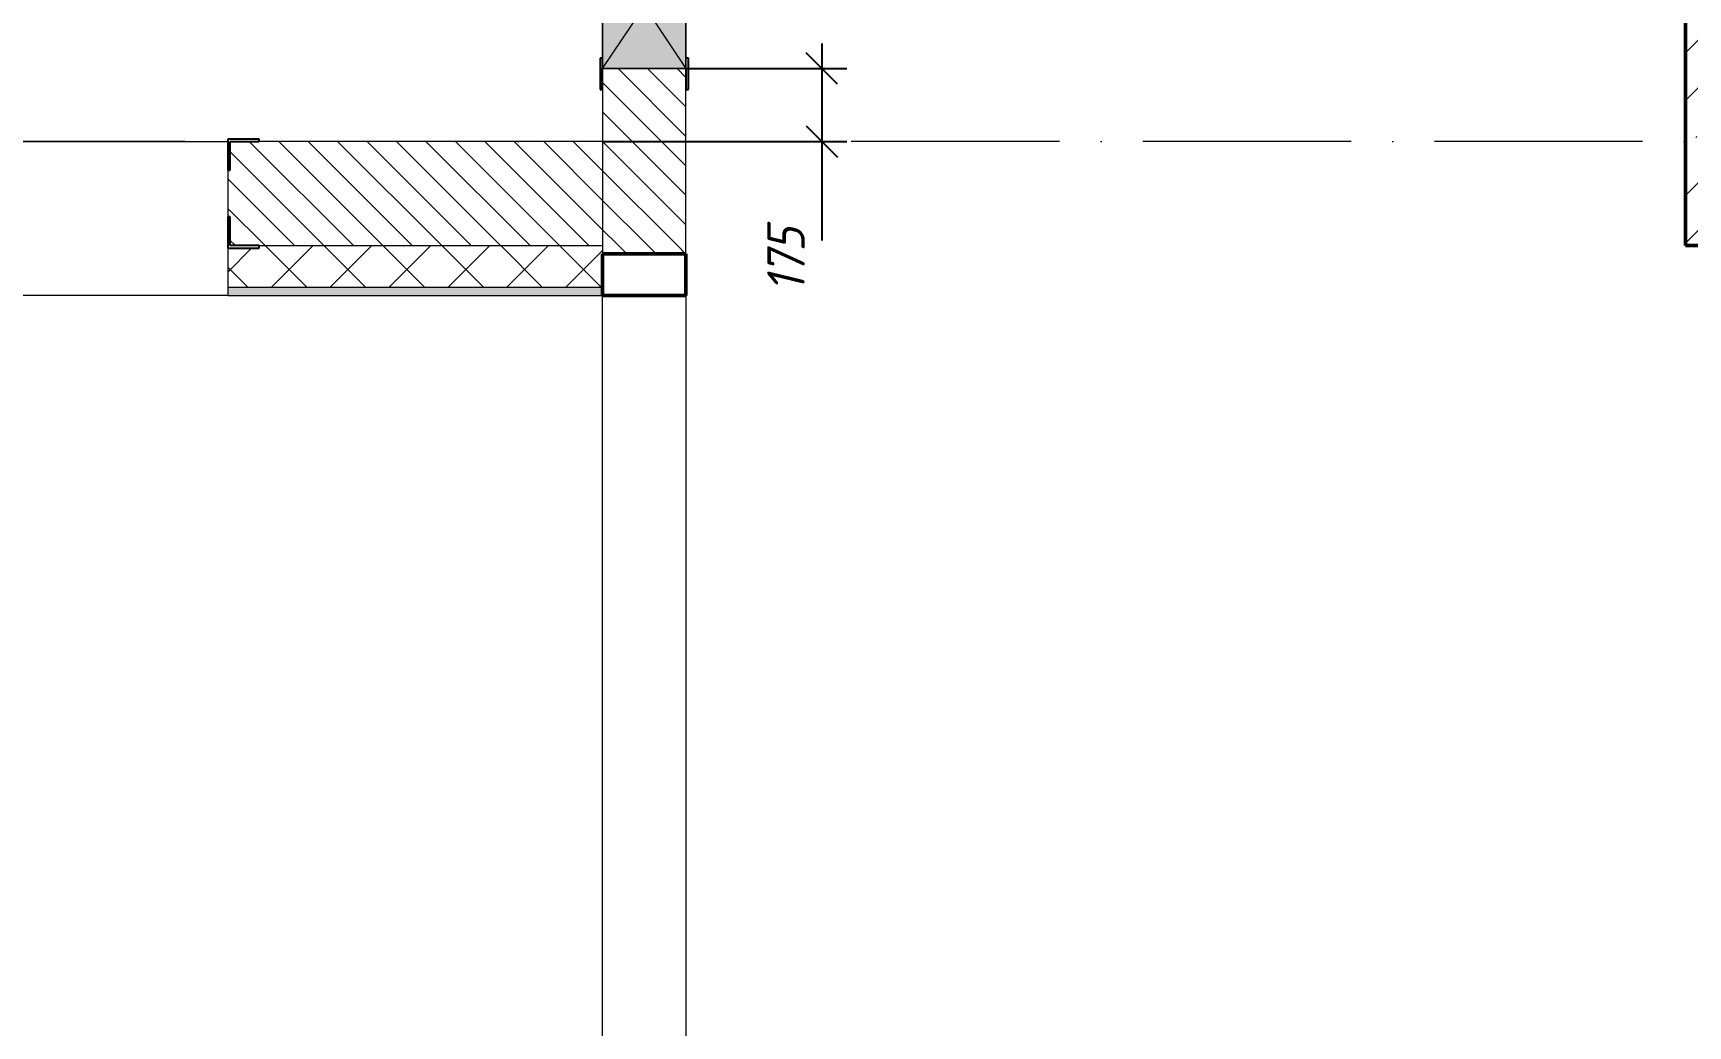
# Model space of a CAD drawing. Header units: millimetres. Extents: x -401725 to 250493, y 305116 to 802890.
# Drawn here: x -175433 to -171459, y 530174 to 532557 of the extents above; entities that cross this region are included whole.
import ezdxf

# ---------------------------------------------------------------- set-up
doc = ezdxf.new("R2010")
doc.units = ezdxf.units.MM
doc.linetypes.add('50_200_ШТРИХ_1Т_ш5_п1_п1_', pattern=[700, 500, -100, 0, -100])
for name, color, linetype, lineweight in [('A-____-____-DIMS', 7, 'Continuous', 9), ('A-DETL-GENF-OTLN', 7, 'Continuous', 9), ('A-GENM-____-MCUT', 7, 'Continuous', 25), ('A-GENM-____-OTLN-1', 7, 'Continuous', 25), ('A-GLAZ-____-OTLN', 7, 'Continuous', 9), ('A-WALL-____-MCUT', 7, 'Continuous', 13), ('A-WALL-____-MCUT-1', 7, 'Continuous', 9), ('A-WALL-____-OTLN', 7, 'Continuous', 9), ('A-WALL-____-PATT-1', 7, 'Continuous', 9), ('A-WALL-FNSH-MCUT-1', 7, 'Continuous', 9), ('I-WALL-____-OTLN', 7, 'Continuous', 9), ('S-COLS-____-MCUT', 7, 'Continuous', 50), ('S-COLS-____-OTLN', 7, 'Continuous', 9), ('S-GRID-____-OTLN-1', 7, '50_200_ШТРИХ_1Т_ш5_п1_п1_', 9)]:
    doc.layers.add(name, color=color, linetype=linetype, lineweight=lineweight)
doc.layers.add('A-WALL-____-PATT-2', color=7, linetype='Continuous', lineweight=9, true_color=0x787878)
doc.styles.add('ISOCPEUR_I_7', font='isocpeui.ttf', dxfattribs={"width": 0.9, "height": 90})
doc.dimstyles.new('ISO-1_8_0_9К_СРЕДНИЙ_Кладочные_1', dxfattribs={"dimscale": 304.8, "dimtxt": 89.638306, "dimasz": 0.246063, "dimexe": 0.19685, "dimexo": 0, "dimgap": 0, "dimtad": 1, "dimdec": 3, "dimrnd": 0.001, "dimdsep": 46, "dimtxsty": 'ISOCPEUR_I_7', "dimblk1": 'OBLIQUE', "dimblk2": 'OBLIQUE', "dimsah": 1, "dimcen": 0.09, "dimdle": 0.19685, "dimazin": 0, "dimtfac": 1, "dimtdec": 4, "dimtix": 1, "dimtmove": 0, "dimatfit": 3, "dimfxl": 1, "dimtvp": 1, "dimtolj": 1, "dimtzin": 0, "dimarcsym": 2})
pattern_1 = [(135, (-176515.067, 459015.94), (-35.35534, -35.35534), [])]

# ---------------------------------------------------------------- blocks, each defined once
blk = doc.blocks.new('BSC_Колонна _Прямоугольная - 500х1500-25984399-АР1_План отверстий 1 этажа в осях 1-64_Ю-ЯЯ')
at = {"layer": 'S-COLS-____-OTLN'}
h = blk.add_hatch(dxfattribs=at)
h.set_pattern_fill('FP_183', color=256, style=0, pattern_type=2)
h.set_pattern_definition([(45, (-5300, -73781.04), (-114.04925, 114.04925), []), (45, (-5185.95, -73781.04), (-114.04925, 114.04925), [201.613, -40.323, 3.353, -36.97])])
h.paths.add_polyline_path([(-250, -750), (250, -750), (250, 750), (-250, 750), (-250, -412.3)], flags=0)
at = {"layer": 'S-COLS-____-MCUT'}
for p, q in [((250, 750), (-250, 750)), ((-250, 750), (-250, -750)), ((250, -750), (250, 750)), ((-250, -750), (250, -750))]:
    blk.add_line(p, q, dxfattribs=at)
blk = doc.blocks.new('Фахверк_СКБ_Уголок - 250_3600-27498263-АР1_План отверстий 1 этажа в осях 1-64_Ю-ЯЯ')
at = {"layer": 'A-GENM-____-MCUT'}
for p, q in [((200, 181), (125, 181)), ((125, 181), (125, 106)), ((131, 106), (131, 175)), ((131, 175), (200, 175)), ((200, 175), (200, 181)), ((125, 106), (131, 106)), ((131, -6), (125, -6)), ((125, -6), (125, -81)), ((131, -75), (131, -6)), ((200, -75), (131, -75)), ((200, -81), (200, -75)), ((125, -81), (200, -81))]:
    blk.add_line(p, q, dxfattribs=at)
blk = doc.blocks.new('154_Стойка_СКБ_Уголок - СМ-2930_200-28217172-АР1_План отверстий 1 этажа в осях 1-64_Ю-ЯЯ')
at = {"layer": 'A-GENM-____-MCUT'}
for p, q in [((125, 156), (125, 150)), ((200, 156), (125, 156)), ((150, 150), (200, 150)), ((200, 150), (200, 156)), ((125, -50), (125, -56)), ((125, -56), (200, -56)), ((200, -50), (150, -50)), ((200, -56), (200, -50))]:
    blk.add_line(p, q, dxfattribs=at)
blk = doc.blocks.new('BSC_Колонна _Прямоугольная1 - 200х100 _металл_-35284186-АР1_План отверстий 1 этажа в осях 1-64_Ю-ЯЯ')
at = {"layer": 'S-COLS-____-MCUT'}
for p, q in [((100, 50), (-100, 50)), ((-100, 50), (-100, -50)), ((100, -50), (100, 50)), ((-100, -50), (100, -50))]:
    blk.add_line(p, q, dxfattribs=at)
blk = doc.blocks.new('AR_Отверстие прямоугольное _в стене__БезПР - AR_Отверстие прямоугольное _в стене__БезПР-36429184-АР1_План отверстий 1 этажа в осях 1-64_Ю-ЯЯ')
at = {"layer": 'A-GLAZ-____-OTLN'}
blk.add_hatch(color=256, dxfattribs=at).paths.add_polyline_path([(-150, -100), (150, -100), (150, 100), (-150, 100)], flags=0)
at = {"layer": 'A-DETL-GENF-OTLN'}
for p, q in [((-150, -100), (-150, 100)), ((-150, 100), (150, 100)), ((150, 100), (-150, -100)), ((-150, 100), (150, -100)), ((150, 100), (-150, 100)), ((-150, 100), (-150, -100)), ((150, 100), (150, -100)), ((150, -100), (150, 100)), ((150, -100), (-150, -100)), ((-150, -100), (150, -100))]:
    blk.add_line(p, q, dxfattribs=at)
blk = doc.blocks.new('_Oblique')
at = {"color": 0, "linetype": 'ByBlock', "lineweight": -2}
blk.add_line((-0.5, -0.5), (0.5, 0.5), dxfattribs=at)
blk = doc.blocks.new('*D13633')
at = {"layer": 'A-____-____-DIMS', "color": 0, "lineweight": -2, "transparency": 16777216}
for p, q in [((-173538.5, 532532), (-173538.5, 532297)), ((-173865.1, 532472), (-173478.5, 532472)), ((-174065.1, 532297), (-173478.5, 532297)), ((-173538.5, 532297), (-173538.5, 532059))]:
    blk.add_line(p, q, dxfattribs=at)
at = {"layer": 'Defpoints', "color": 0, "transparency": 16777216}
for p in [(-173865.1, 532472), (-174065.1, 532297), (-173538.5, 532297)]:
    blk.add_point(p, dxfattribs=at)
at = {"layer": 'A-____-____-DIMS', "color": 0, "lineweight": -2, "transparency": 16777216, "xscale": 75, "yscale": 75, "zscale": 75}
for p, rotation in [((-173538.5, 532472), 90), ((-173538.5, 532297), 270)]:
    blk.add_blockref('_Oblique', p, dxfattribs=dict(at, rotation=rotation))
at = {"layer": 'A-____-____-DIMS', "color": 0, "transparency": 16777216, "insert": (-173669.8, 531934.9), "char_height": 90, "width": 368.207, "attachment_point": 1, "rotation": 90, "line_spacing_factor": 1.149209, "style": 'ISOCPEUR_I_7'}
blk.add_mtext('\\A1;175', dxfattribs=at)

msp = doc.modelspace()

# ---------------------------------------------------------------- hatches: boundary and pattern name
at = {"layer": 'A-WALL-____-PATT-1'}
h = msp.add_hatch(dxfattribs=at)
h.set_pattern_fill('FP_6', color=256, style=0, pattern_type=2)
h.set_pattern_definition(pattern_1)
h.paths.add_polyline_path([(-173865.0675, 532046.983), (-173865.0675, 532471.983), (-174065.0675, 532471.983), (-174065.0675, 532046.983)], flags=0)
h.paths.add_polyline_path([(-173996.0675, 533496.983), (-173934.0675, 533496.983), (-173934.0675, 533502.983), (-173865.0675, 533502.983), (-173865.0675, 533690.983), (-173934.0675, 533690.983), (-173934.0675, 533696.983), (-173996.0675, 533696.983), (-173996.0675, 533690.983), (-174065.0675, 533690.983), (-174065.0675, 533502.983), (-173996.0675, 533502.983)], flags=0)
h.paths.add_polyline_path([(-173934.0675, 534846.983), (-173934.0675, 534852.983), (-173865.0675, 534852.983), (-173865.0675, 535646.983), (-174065.0675, 535646.983), (-174065.0675, 534852.983), (-173996.0675, 534852.983), (-173996.0675, 534846.983)], flags=0)
h = msp.add_hatch(dxfattribs=at)
h.set_pattern_fill('FP_6', color=256, style=0, pattern_type=2)
h.set_pattern_definition(pattern_1)
h.paths.add_polyline_path([(-174959.0675, 532046.983), (-174065.0675, 532046.983), (-174065.0675, 532296.983), (-174959.0675, 532296.983), (-174959.0675, 532227.983), (-174965.0675, 532227.983), (-174965.0675, 532115.983), (-174959.0675, 532115.983)], flags=0)
h.paths.add_polyline_path([(-176040.0675, 532046.983), (-175971.0675, 532046.983), (-175971.0675, 532115.983), (-175965.0675, 532115.983), (-175965.0675, 532227.983), (-175971.0675, 532227.983), (-175971.0675, 532296.983), (-178465.0675, 532296.983), (-178465.0675, 532046.983), (-176530.4762, 532046.983)], flags=0)
h = msp.add_hatch(dxfattribs=at)
h.set_pattern_fill('FP_1', color=256, style=0, pattern_type=2)
h.set_pattern_definition([(45, (-176515.07, 459015.94), (-70.71068, 70.71068), []), (135, (-176515.07, 459015.94), (-70.71068, -70.71068), [])])
h.paths.add_polyline_path([(-174065.0675, 531946.983), (-174065.0675, 532046.983), (-174890.0675, 532046.983), (-174890.0675, 532040.983), (-174965.0675, 532040.983), (-174965.0675, 531946.983)], flags=0)
h.paths.add_polyline_path([(-176715.0675, 531946.983), (-175965.0675, 531946.983), (-175965.0675, 532040.983), (-176040.0675, 532040.983), (-176040.0675, 532046.983), (-176715.0675, 532046.983)], flags=0)
h = msp.add_hatch(dxfattribs=at)
h.set_pattern_fill('FP_6', color=256, style=0, pattern_type=2)
h.set_pattern_definition(pattern_1)
h.paths.add_polyline_path([(-174065.0675, 526696.983), (-173865.0675, 526696.983), (-173865.0675, 526716.983), (-174065.0675, 526716.983)], flags=0)
h.paths.add_polyline_path([(-173865.0675, 532026.983), (-173865.0675, 532046.983), (-174065.0675, 532046.983), (-174065.0675, 532026.983), (-174031.7341, 532026.983)], flags=0)
at = {"layer": 'A-WALL-____-PATT-2'}
h = msp.add_hatch(dxfattribs=at)
h.set_pattern_fill('FP_185', color=256, style=0, pattern_type=2)
h.set_pattern_definition([(0, (-176515.067, 459015.94), (81.28, 20.32), [3.353, -57.607, 3.353, -57.607, -325.12]), (0, (-176515.067, 459015.94), (81.28, 20.32), [-121.92, 3.353, -118.567, 3.353, -57.607, -142.24]), (0, (-176515.067, 459015.94), (81.28, 20.32), [-304.8, 3.353, -37.287, 3.353, -98.247]), (120, (-176484.587, 459026.1), (-58.237636, 60.230545), [3.353, -57.607, 3.353, -57.607, -325.12]), (120, (-176484.587, 459026.1), (-58.237636, 60.230545), [-121.92, 3.353, -118.567, 3.353, -57.607, -142.24]), (120, (-176484.587, 459026.1), (-58.237636, 60.230545), [-304.8, 3.353, -37.287, 3.353, -98.247]), (240, (-176474.427, 459066.74), (-23.042364, -80.550545), [3.353, -57.607, 3.353, -57.607, -325.12]), (240, (-176474.427, 459066.74), (-23.042364, -80.550545), [-121.92, 3.353, -118.567, 3.353, -57.607, -142.24]), (240, (-176474.427, 459066.74), (-23.042364, -80.550545), [-304.8, 3.353, -37.287, 3.353, -98.247])])
h.paths.add_polyline_path([(-174965.0675, 531926.983), (-174065.0675, 531926.983), (-174065.0675, 531946.983), (-174965.0675, 531946.983)], flags=0)
h.paths.add_polyline_path([(-175965.0675, 531926.983), (-175965.0675, 531946.983), (-176715.0675, 531946.983), (-176715.0675, 531926.983), (-176530.4762, 531926.983)], flags=0)

# ---------------------------------------------------------------- linework, layer by layer
at = {"layer": 'A-WALL-____-MCUT'}
for p, q in [((-174065.0675, 532421.983), (-174065.0675, 532026.983)), ((-173865.0675, 532026.983), (-173865.0675, 532421.983)), ((-174065.0675, 532296.983), (-174890.0675, 532296.983)), ((-174965.0675, 532227.983), (-174965.0675, 532115.983)), ((-174965.0675, 532040.983), (-174965.0675, 531946.983)), ((-174965.0675, 531946.983), (-174065.0675, 531946.983))]:
    msp.add_line(p, q, dxfattribs=at)
at = {"layer": 'A-WALL-____-MCUT-1'}
msp.add_line((-174890.0675, 532046.983), (-174065.0675, 532046.983), dxfattribs=at)
at = {"layer": 'A-WALL-____-OTLN'}
msp.add_line((-174965.0675, 531926.983), (-175965.0675, 531926.983), dxfattribs=at)
at = {"layer": 'A-WALL-FNSH-MCUT-1'}
for p, q in [((-174965.0675, 531946.983), (-174965.0675, 531926.983)), ((-174965.0675, 531926.983), (-174065.0675, 531926.983))]:
    msp.add_line(p, q, dxfattribs=at)
at = {"layer": 'I-WALL-____-OTLN'}
for p, q in [((-175965.0675, 532296.983), (-174965.0675, 532296.983)), ((-174065.0675, 526816.983), (-174065.0675, 531926.983)), ((-173865.0675, 531926.983), (-173865.0675, 526816.983))]:
    msp.add_line(p, q, dxfattribs=at)
at = {"layer": 'S-GRID-____-OTLN-1'}
msp.add_line((-151965.0675, 532296.983), (-181183.8377, 532296.983), dxfattribs=at)

# ---------------------------------------------------------------- block references
at = {"layer": 'A-GENM-____-OTLN-1', "rotation": 269.9999999999999}
msp.add_blockref('154_Стойка_СКБ_Уголок - СМ-2930_200-28217172-АР1_План отверстий 1 этажа в осях 1-64_Ю-ЯЯ', (-174015.0675, 532621.983), dxfattribs=at)
at = {"layer": 'A-GENM-____-OTLN-1'}
msp.add_blockref('Фахверк_СКБ_Уголок - 250_3600-27498263-АР1_План отверстий 1 этажа в осях 1-64_Ю-ЯЯ', (-175090.0675, 532121.983), dxfattribs=at)
at = {"layer": 'A-GLAZ-____-OTLN', "rotation": 89.99999999999991}
msp.add_blockref('AR_Отверстие прямоугольное _в стене__БезПР - AR_Отверстие прямоугольное _в стене__БезПР-36429184-АР1_План отверстий 1 этажа в осях 1-64_Ю-ЯЯ', (-173965.0675, 532621.983), dxfattribs=at)
at = {"layer": 'S-COLS-____-OTLN'}
for name, p in [('BSC_Колонна _Прямоугольная - 500х1500-25984399-АР1_План отверстий 1 этажа в осях 1-64_Ю-ЯЯ', (-171215.0675, 532796.983)), ('BSC_Колонна _Прямоугольная1 - 200х100 _металл_-35284186-АР1_План отверстий 1 этажа в осях 1-64_Ю-ЯЯ', (-173965.0675, 531976.983))]:
    msp.add_blockref(name, p, dxfattribs=at)

# ---------------------------------------------------------------- dimensions: what is measured, and where the dimension line sits
at = {"layer": 'A-____-____-DIMS'}
dim = msp.add_linear_dim(base=(-173538.4778, 532296.983), p1=(-173865.0675, 532471.983), p2=(-174065.0675, 532296.983), angle=90, dimstyle='ISO-1_8_0_9К_СРЕДНИЙ_Кладочные_1', override={"dimpost": '<>', "dimfxl": 265.753645}, dxfattribs=at)
dim.commit()
dim.dimension.update_dxf_attribs({"geometry": '*D13633', "text_midpoint": (-173609.7823, 532058.9564), "dimtype": 160, "text_rotation": 90})

doc.saveas('drawing.dxf')
